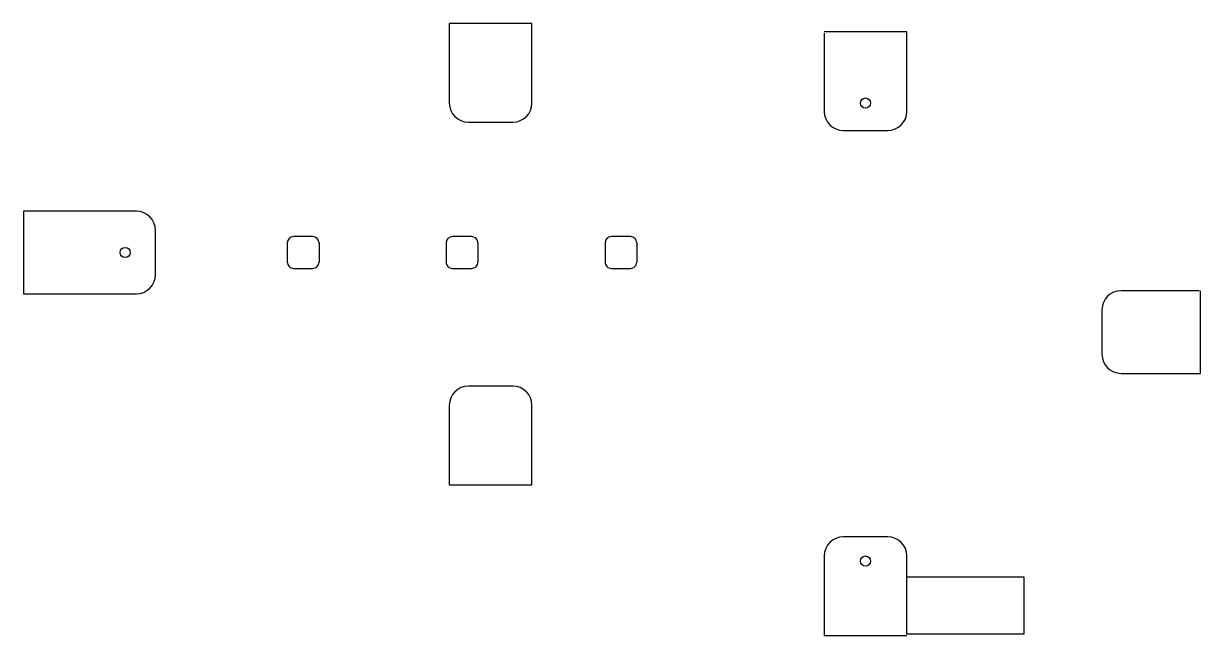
# Model space of a CAD drawing. Extents: x 4 to 189, y -158 to -62.
import ezdxf

# ---------------------------------------------------------------- set-up
doc = ezdxf.new("R2010")
doc.units = 0
doc.layers.add('BLACK', color=7, linetype='CONTINUOUS')

msp = doc.modelspace()

# ---------------------------------------------------------------- linework, layer by layer
at = {"layer": 'BLACK', "linetype": 'CONTINUOUS'}
for p, q in [((83.5, -62), (70.5, -62)), ((70.5, -62), (70.5, -74.5)), ((83.5, -74.5), (83.5, -62)), ((142.5, -63.3), (129.5, -63.3)), ((129.5, -63.5), (129.5, -64)), ((129.5, -63.8), (129.5, -75.8)), ((142.5, -75.8), (142.5, -63.3)), ((73.5, -77.5), (80.5, -77.5)), ((132.5, -78.8), (139.5, -78.8)), ((3.5, -91.5), (3.5, -104.5)), ((21.25, -91.5), (3.5, -91.5)), ((24.25, -101.5), (24.25, -94.5)), ((49, -95.5), (46, -95.5)), ((74, -95.5), (71, -95.5)), ((99, -95.5), (96, -95.5)), ((45, -96.5), (45, -99.5)), ((50, -96.5), (50, -99.5)), ((70, -96.5), (70, -99.5)), ((75, -96.5), (75, -99.5)), ((95, -96.5), (95, -99.5)), ((100, -96.5), (100, -99.5)), ((46, -100.5), (49, -100.5)), ((71, -100.5), (74, -100.5)), ((96, -100.5), (99, -100.5)), ((3.5, -104.5), (21.25, -104.5)), ((188.2, -104), (176.2, -104)), ((188.5, -104), (188, -104)), ((188.7, -117), (188.7, -104)), ((173.2, -107), (173.2, -114)), ((176.2, -117), (188.7, -117)), ((80.5, -119), (73.5, -119)), ((70.5, -122), (70.5, -134.5)), ((83.5, -134.5), (83.5, -122)), ((83.5, -133.25), (83.5, -132.75)), ((70.5, -134.5), (83.5, -134.5)), ((139.5, -142.7), (132.5, -142.7)), ((129.5, -145.7), (129.5, -158.2)), ((142.5, -157.7), (142.5, -145.7)), ((142.5, -149), (160.9, -149)), ((142.5, -158), (142.5, -149)), ((160.9, -149), (160.9, -158)), ((129.5, -158.2), (142.5, -158.2)), ((142.5, -158), (142.5, -157.5)), ((160.9, -158), (142.5, -158))]:
    msp.add_line(p, q, dxfattribs=at)
at = {"layer": 'BLACK'}
for centre in [(136, -74.5), (19.5, -98), (136, -146.5)]:
    msp.add_circle(centre, 0.8, dxfattribs=at)
for centre, radius, start, end in [((73.5, -74.5), 3, -180, -90), ((80.5, -74.5), 3, -90, 0), ((132.5, -75.8), 3, -180, -90), ((139.5, -75.8), 3, -90, 0), ((21.25, -94.5), 3, 0, 90), ((46, -96.5), 1, -270, -180), ((49, -96.5), 1, -0.0001, 90.0001), ((71, -96.5), 1, -270, -180), ((74, -96.5), 1, -0.0001, 90.0001), ((96, -96.5), 1, 90, 180), ((99, -96.5), 1, -0.0001, 90.0001), ((46, -99.5), 1, -180, -89.9999), ((49, -99.5), 1, -90.0001, 0.0001), ((71, -99.5), 1, -180, -89.9999), ((74, -99.5), 1, -90.0001, 0.0001), ((96, -99.5), 1, -180, -89.9999), ((99, -99.5), 1, -90.0001, 0.0001), ((21.25, -101.5), 3, -90, 0), ((176.2, -107), 3, 90, 180), ((176.2, -114), 3, -180, -90), ((73.5, -122), 3, 90, 180), ((80.5, -122), 3, 0, 90), ((132.5, -145.7), 3, 90, 180), ((139.5, -145.7), 3, 0, 90)]:
    msp.add_arc(centre, radius, start, end, dxfattribs=at)

doc.saveas('drawing.dxf')
